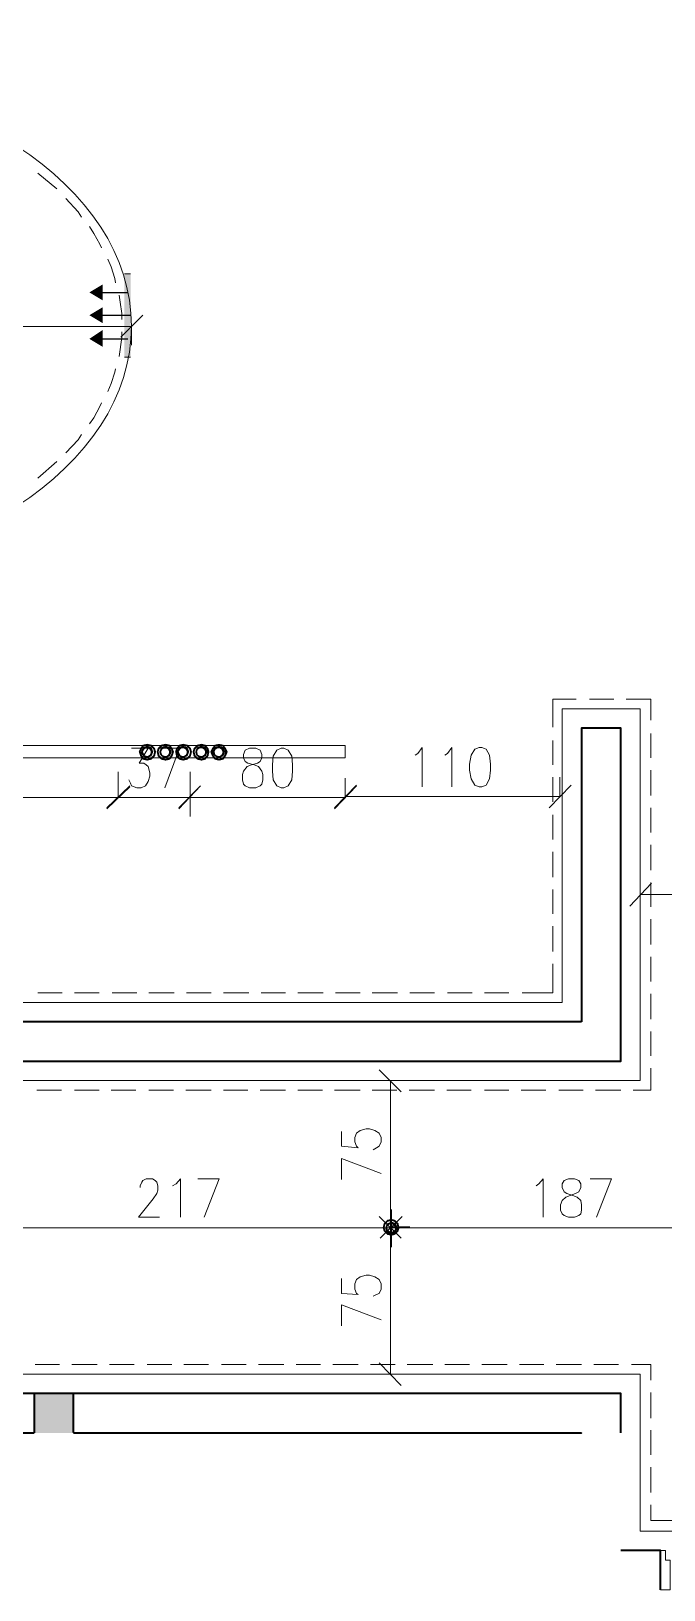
# Model space of a CAD drawing. Header units: millimetres. Extents: x 0 to 18511, y 19 to 17554.
# Drawn here: x 5685 to 8919, y 1416 to 9378 of the extents above; entities that cross this region are included whole.
import ezdxf

# ---------------------------------------------------------------- set-up
doc = ezdxf.new("R2010")
doc.units = ezdxf.units.MM
for name, color, linetype in [('PDF_A-COLUMN', 7, 'Continuous'), ('PDF_A-DIM-INT', 7, 'Continuous'), ('PDF_A-DOORS', 7, 'Continuous'), ('PDF_A-Wall', 7, 'Continuous'), ('PDF_C-AC-SAG', 5, 'Continuous'), ('PDF_c-ceiling', 7, 'Continuous'), ('PDF_DIM', 7, 'Continuous'), ('PDF_magnetic light', 7, 'Continuous'), ('PDF_WA LL', 7, 'Continuous')]:
    doc.layers.add(name, color=color, linetype=linetype)
for name, color, linetype, true_color in [('PDF_A-COLUMN_HATCH', 8, 'Continuous', 0x767676), ('PDF_A-LIGHTING', 133, 'Continuous', 0x6edddd), ('PDF_celing doted', 30, 'Continuous', 0xff7f00)]:
    doc.layers.add(name, color=color, linetype=linetype, true_color=true_color)

msp = doc.modelspace()

# ---------------------------------------------------------------- linework, layer by layer
at = {"layer": 'PDF_A-COLUMN', "lineweight": 30}
for points in [[(5901.7, 2419.5), (5700.2, 2419.5), (5700.2, 2218)], [(5901.7, 2218), (5901.7, 2419.5)]]:
    msp.add_lwpolyline(points, dxfattribs=at)
at = {"layer": 'PDF_A-COLUMN_HATCH', "transparency": 33554559}
for points in [[(5700.2, 2419.5), (5750.8, 2218), (5901.7, 2419.5)], [(5700.2, 2419.5), (5700.2, 2218), (5750.8, 2218)], [(5901.7, 2419.5), (5750.8, 2218), (5901.7, 2218)]]:
    msp.add_solid(points, dxfattribs=at)
at = {"layer": 'PDF_A-DIM-INT', "lineweight": 20}
for points in [[(6143.5, 7815.2), (6255.4, 7927.1)], [(6188.3, 5522.6), (6071.8, 5410.6)], [(6071.8, 5406.1), (6188.3, 5518.1)], [(6439, 5410.6), (6550.9, 5522.6), (6439, 5406.1)], [(7348, 5527), (7236, 5410.6)], [(7236, 5406.1), (7348, 5522.6)], [(8333.1, 5410.6), (8445, 5527)], [(8857, 5025.5), (8745, 4909.1)], [(7576.4, 3959.8), (7464.4, 4071.8)], [(7464.4, 2576.2), (7576.4, 2459.8)]]:
    msp.add_lwpolyline(points, dxfattribs=at)
for points in [[(7464.4, 3324), (7576.4, 3212)], [(7580.8, 3324), (7468.9, 3212)]]:
    msp.add_lwpolyline(points, close=True, dxfattribs=at)
at = {"layer": 'PDF_A-DOORS', "lineweight": 9}
msp.add_lwpolyline([(8928.6, 1618), (8901.8, 1618), (8901.8, 1416.5), (8951, 1416.5), (8951, 1568.7), (8928.6, 1568.7)], close=True, dxfattribs=at)
at = {"layer": 'PDF_A-LIGHTING', "lineweight": 0, "const_width": 9.5}
for points in [[(6257.7, 5661.4), (6277.8, 5656.9), (6298, 5661.4), (6313.6, 5677.1), (6318.1, 5697.2), (6313.6, 5712.9), (6298, 5728.5), (6277.8, 5733), (6257.7, 5728.5), (6246.5, 5712.9), (6239.7, 5697.2), (6246.5, 5677.1)], [(6351.7, 5661.4), (6371.8, 5656.9), (6392, 5661.4), (6403.2, 5677.1), (6409.9, 5697.2), (6403.2, 5712.9), (6392, 5728.5), (6371.8, 5733), (6351.7, 5728.5), (6336, 5712.9), (6331.5, 5697.2), (6336, 5677.1)], [(6443.5, 5661.4), (6461.4, 5656.9), (6481.5, 5661.4), (6497.2, 5677.1), (6501.7, 5697.2), (6497.2, 5712.9), (6481.5, 5728.5), (6461.4, 5733), (6443.5, 5728.5), (6430, 5712.9), (6425.6, 5697.2), (6430, 5677.1)], [(6535.3, 5661.4), (6555.4, 5656.9), (6573.3, 5661.4), (6586.8, 5677.1), (6591.2, 5697.2), (6586.8, 5712.9), (6573.3, 5728.5), (6555.4, 5733), (6535.3, 5728.5), (6519.6, 5712.9), (6515.1, 5697.2), (6519.6, 5677.1)], [(7558.4, 3250.1), (7562.9, 3265.8), (7558.4, 3285.9), (7542.8, 3301.6), (7527.1, 3306.1), (7506.9, 3301.6), (7491.3, 3285.9), (7486.8, 3265.8), (7491.3, 3250.1), (7506.9, 3234.4), (7527.1, 3230), (7542.8, 3234.4)]]:
    msp.add_lwpolyline(points, close=True, dxfattribs=at)
at = {"layer": 'PDF_A-LIGHTING', "lineweight": 30}
for centre in [(6275.6, 5695), (6369.6, 5695), (6459.2, 5695), (6553.2, 5695), (6642.7, 5695), (7524.3, 3262.9)]:
    msp.add_circle(centre, 24.6, dxfattribs=at)
at = {"layer": 'PDF_A-LIGHTING', "transparency": 33554559}
for points in [[(6622.6, 5733), (6627.1, 5724.1), (6609.2, 5715.1)], [(6645, 5737.5), (6645, 5728.5), (6622.6, 5733)], [(6645, 5728.5), (6622.6, 5733), (6627.1, 5724.1)], [(6667.4, 5733), (6662.9, 5724.1), (6645, 5737.5)], [(6662.9, 5724.1), (6645, 5737.5), (6645, 5728.5)], [(6671.8, 5710.6), (6667.4, 5733), (6662.9, 5724.1)], [(6680.8, 5715.1), (6671.8, 5710.6), (6667.4, 5733)], [(6255.4, 5719.6), (6264.4, 5710.6), (6246.5, 5697.2)], [(6264.4, 5710.6), (6246.5, 5697.2), (6255.4, 5697.2)], [(6246.5, 5697.2), (6255.4, 5697.2), (6255.4, 5674.8)], [(6277.8, 5728.5), (6277.8, 5719.6), (6255.4, 5719.6)], [(6277.8, 5719.6), (6255.4, 5719.6), (6264.4, 5710.6)], [(6255.4, 5697.2), (6255.4, 5674.8), (6264.4, 5679.3)], [(6255.4, 5674.8), (6264.4, 5679.3), (6277.8, 5665.9)], [(6264.4, 5679.3), (6277.8, 5665.9), (6277.8, 5674.8)], [(6300.2, 5719.6), (6295.7, 5710.6), (6277.8, 5728.5)], [(6295.7, 5710.6), (6277.8, 5728.5), (6277.8, 5719.6)], [(6277.8, 5674.8), (6300.2, 5674.8), (6295.7, 5679.3)], [(6277.8, 5665.9), (6277.8, 5674.8), (6300.2, 5674.8)], [(6300.2, 5697.2), (6300.2, 5719.6), (6295.7, 5710.6)], [(6300.2, 5674.8), (6295.7, 5679.3), (6309.1, 5697.2)], [(6295.7, 5679.3), (6309.1, 5697.2), (6300.2, 5697.2)], [(6309.1, 5697.2), (6300.2, 5697.2), (6300.2, 5719.6)], [(6349.4, 5719.6), (6353.9, 5710.6), (6340.5, 5697.2)], [(6353.9, 5710.6), (6340.5, 5697.2), (6349.4, 5697.2)], [(6340.5, 5697.2), (6349.4, 5697.2), (6349.4, 5674.8)], [(6371.8, 5728.5), (6371.8, 5719.6), (6349.4, 5719.6)], [(6371.8, 5719.6), (6349.4, 5719.6), (6353.9, 5710.6)], [(6349.4, 5697.2), (6349.4, 5674.8), (6353.9, 5679.3)], [(6349.4, 5674.8), (6353.9, 5679.3), (6371.8, 5665.9)], [(6353.9, 5679.3), (6371.8, 5665.9), (6371.8, 5674.8)], [(6394.2, 5719.6), (6385.3, 5710.6), (6371.8, 5728.5)], [(6385.3, 5710.6), (6371.8, 5728.5), (6371.8, 5719.6)], [(6371.8, 5674.8), (6394.2, 5674.8), (6385.3, 5679.3)], [(6371.8, 5665.9), (6371.8, 5674.8), (6394.2, 5674.8)], [(6394.2, 5697.2), (6394.2, 5719.6), (6385.3, 5710.6)], [(6394.2, 5674.8), (6385.3, 5679.3), (6403.2, 5697.2)], [(6385.3, 5679.3), (6403.2, 5697.2), (6394.2, 5697.2)], [(6403.2, 5697.2), (6394.2, 5697.2), (6394.2, 5719.6)], [(6439, 5719.6), (6448, 5710.6), (6430, 5697.2)], [(6448, 5710.6), (6430, 5697.2), (6439, 5697.2)], [(6430, 5697.2), (6439, 5697.2), (6439, 5674.8)], [(6461.4, 5728.5), (6461.4, 5719.6), (6439, 5719.6)], [(6461.4, 5719.6), (6439, 5719.6), (6448, 5710.6)], [(6439, 5697.2), (6439, 5674.8), (6448, 5679.3)], [(6439, 5674.8), (6448, 5679.3), (6461.4, 5665.9)], [(6448, 5679.3), (6461.4, 5665.9), (6461.4, 5674.8)], [(6483.8, 5719.6), (6479.3, 5710.6), (6461.4, 5728.5)], [(6479.3, 5710.6), (6461.4, 5728.5), (6461.4, 5719.6)], [(6461.4, 5674.8), (6483.8, 5674.8), (6479.3, 5679.3)], [(6461.4, 5665.9), (6461.4, 5674.8), (6483.8, 5674.8)], [(6483.8, 5697.2), (6483.8, 5719.6), (6479.3, 5710.6)], [(6483.8, 5674.8), (6479.3, 5679.3), (6492.7, 5697.2)], [(6479.3, 5679.3), (6492.7, 5697.2), (6483.8, 5697.2)], [(6492.7, 5697.2), (6483.8, 5697.2), (6483.8, 5719.6)], [(6533, 5719.6), (6537.5, 5710.6), (6524.1, 5697.2)], [(6537.5, 5710.6), (6524.1, 5697.2), (6533, 5697.2)], [(6524.1, 5697.2), (6533, 5697.2), (6533, 5674.8)], [(6555.4, 5728.5), (6555.4, 5719.6), (6533, 5719.6)], [(6555.4, 5719.6), (6533, 5719.6), (6537.5, 5710.6)], [(6533, 5697.2), (6533, 5674.8), (6537.5, 5679.3)], [(6533, 5674.8), (6537.5, 5679.3), (6555.4, 5665.9)], [(6537.5, 5679.3), (6555.4, 5665.9), (6555.4, 5674.8)], [(6577.8, 5719.6), (6568.9, 5710.6), (6555.4, 5728.5)], [(6568.9, 5710.6), (6555.4, 5728.5), (6555.4, 5719.6)], [(6555.4, 5674.8), (6577.8, 5674.8), (6568.9, 5679.3)], [(6555.4, 5665.9), (6555.4, 5674.8), (6577.8, 5674.8)], [(6577.8, 5697.2), (6577.8, 5719.6), (6568.9, 5710.6)], [(6577.8, 5674.8), (6568.9, 5679.3), (6586.8, 5697.2)], [(6568.9, 5679.3), (6586.8, 5697.2), (6577.8, 5697.2)], [(6586.8, 5697.2), (6577.8, 5697.2), (6577.8, 5719.6)], [(6609.2, 5715.1), (6618.1, 5710.6), (6600.2, 5697.2)], [(6618.1, 5710.6), (6600.2, 5697.2), (6613.6, 5697.2)], [(6600.2, 5697.2), (6613.6, 5697.2), (6609.2, 5674.8)], [(6627.1, 5724.1), (6609.2, 5715.1), (6618.1, 5710.6)], [(6613.6, 5697.2), (6609.2, 5674.8), (6618.1, 5679.3)], [(6609.2, 5674.8), (6618.1, 5679.3), (6622.6, 5656.9)], [(6622.6, 5719.6), (6627.1, 5710.6), (6613.6, 5697.2)], [(6627.1, 5710.6), (6613.6, 5697.2), (6622.6, 5697.2)], [(6613.6, 5697.2), (6622.6, 5697.2), (6622.6, 5674.8)], [(6618.1, 5679.3), (6622.6, 5656.9), (6627.1, 5665.9)], [(6645, 5728.5), (6645, 5719.6), (6622.6, 5719.6)], [(6645, 5719.6), (6622.6, 5719.6), (6627.1, 5710.6)], [(6622.6, 5697.2), (6622.6, 5674.8), (6627.1, 5679.3)], [(6622.6, 5674.8), (6627.1, 5679.3), (6645, 5665.9)], [(6622.6, 5656.9), (6627.1, 5665.9), (6645, 5652.4)], [(6627.1, 5679.3), (6645, 5665.9), (6645, 5674.8)], [(6627.1, 5665.9), (6645, 5652.4), (6645, 5661.4)], [(6667.4, 5719.6), (6662.9, 5710.6), (6645, 5728.5)], [(6662.9, 5710.6), (6645, 5728.5), (6645, 5719.6)], [(6645, 5674.8), (6667.4, 5674.8), (6662.9, 5679.3)], [(6645, 5665.9), (6645, 5674.8), (6667.4, 5674.8)], [(6645, 5661.4), (6667.4, 5656.9), (6662.9, 5665.9)], [(6645, 5652.4), (6645, 5661.4), (6667.4, 5656.9)], [(6667.4, 5697.2), (6667.4, 5719.6), (6662.9, 5710.6)], [(6667.4, 5674.8), (6662.9, 5679.3), (6676.3, 5697.2)], [(6662.9, 5679.3), (6676.3, 5697.2), (6667.4, 5697.2)], [(6662.9, 5665.9), (6680.8, 5674.8), (6671.8, 5679.3)], [(6667.4, 5656.9), (6662.9, 5665.9), (6680.8, 5674.8)], [(6676.3, 5697.2), (6667.4, 5697.2), (6667.4, 5719.6)], [(6676.3, 5697.2), (6680.8, 5715.1), (6671.8, 5710.6)], [(6680.8, 5674.8), (6671.8, 5679.3), (6689.8, 5697.2)], [(6671.8, 5679.3), (6689.8, 5697.2), (6676.3, 5697.2)], [(6689.8, 5697.2), (6676.3, 5697.2), (6680.8, 5715.1)], [(7504.7, 3288.2), (7509.2, 3283.7), (7495.8, 3265.8)], [(7509.2, 3283.7), (7495.8, 3265.8), (7504.7, 3265.8)], [(7495.8, 3265.8), (7504.7, 3265.8), (7504.7, 3243.4)], [(7527.1, 3297.1), (7527.1, 3292.6), (7504.7, 3288.2)], [(7527.1, 3292.6), (7504.7, 3288.2), (7509.2, 3283.7)], [(7504.7, 3265.8), (7504.7, 3243.4), (7509.2, 3252.3)], [(7549.5, 3288.2), (7540.5, 3283.7), (7527.1, 3297.1)], [(7540.5, 3283.7), (7527.1, 3297.1), (7527.1, 3292.6)], [(7549.5, 3265.8), (7549.5, 3288.2), (7540.5, 3283.7)], [(7549.5, 3243.4), (7540.5, 3252.3), (7558.4, 3265.8)], [(7540.5, 3252.3), (7558.4, 3265.8), (7549.5, 3265.8)], [(7558.4, 3265.8), (7549.5, 3265.8), (7549.5, 3288.2)], [(7504.7, 3243.4), (7509.2, 3252.3), (7527.1, 3234.4)], [(7509.2, 3252.3), (7527.1, 3234.4), (7527.1, 3243.4)], [(7527.1, 3243.4), (7549.5, 3243.4), (7540.5, 3252.3)], [(7527.1, 3234.4), (7527.1, 3243.4), (7549.5, 3243.4)]]:
    msp.add_solid(points, dxfattribs=at)
at = {"layer": 'PDF_A-Wall', "lineweight": 35}
msp.add_lwpolyline([(8498.8, 4318.1), (2928.4, 4318.1), (2928.4, 4116.6), (8700.3, 4116.6), (8700.3, 5818.1), (8498.8, 5818.1)], close=True, dxfattribs=at)
for points in [[(8700.3, 2218), (8700.3, 2419.5), (3900.1, 2419.5), (3900.1, 2218), (4303.1, 2218), (4303.1, 2218)], [(5700.2, 2419.5), (5700.2, 2218)], [(5901.7, 2222.5), (5901.7, 2419.5)], [(4500.1, 2218), (4500.1, 2218), (5700.2, 2218)], [(5901.7, 2218), (8498.8, 2218), (8498.8, 2218)], [(8901.8, 1416.5), (8901.8, 1618), (8700.3, 1618)]]:
    msp.add_lwpolyline(points, dxfattribs=at)
at = {"layer": 'PDF_C-AC-SAG', "lineweight": 0}
for points in [[(6192.7, 8137.6), (6161.4, 8137.6)], [(6161.4, 7712.2), (6192.7, 7712.2)]]:
    msp.add_lwpolyline(points, dxfattribs=at)
at = {"layer": 'PDF_C-AC-SAG', "lineweight": 25}
for points in [[(6049.4, 8043.5), (6179.3, 8043.5)], [(6049.4, 7927.1), (6192.7, 7927.1)], [(6049.4, 7806.2), (6179.3, 7806.2)]]:
    msp.add_lwpolyline(points, dxfattribs=at)
at = {"layer": 'PDF_C-AC-SAG', "transparency": 33554559}
for points in [[(6161.4, 8137.6), (6192.7, 8137.6), (6161.4, 7712.2)], [(6192.7, 8137.6), (6161.4, 7712.2), (6192.7, 7712.2)], [(6192.7, 7712.2), (6161.4, 7712.2), (6192.7, 8137.6)], [(6161.4, 7712.2), (6192.7, 8137.6), (6161.4, 8137.6)], [(6049.4, 8083.8), (5982.3, 8043.5), (6049.4, 8003.2)], [(6049.4, 7967.4), (5982.3, 7927.1), (6049.4, 7886.8)], [(6049.4, 7851), (5982.3, 7806.2), (6049.4, 7765.9)]]:
    msp.add_solid(points, dxfattribs=at)
at = {"layer": 'PDF_c-ceiling', "lineweight": 0}
msp.add_lwpolyline([(1706, 14527.3), (300, 14527.3), (300, 4416.6), (8400.3, 4416.6), (8400.3, 5916.6), (8798.8, 5916.6), (8798.8, 4018), (1701.5, 4018), (1701.5, 3516.5), (1303, 3516.5), (1303, 2518), (8798.8, 2518), (8798.8, 1716.5), (9980.9, 1716.5), (9980.9, 5916.6), (13675, 5916.6), (13675, 9794.3), (15891.5, 12010.8)], dxfattribs=at)
for points in [[(6197.2, 7871.1), (6197.2, 8589.6), (5302.1, 9171.9), (4197.9, 9171.9)], [(4197.9, 6570.4), (5302.1, 6570.4), (6197.2, 7152.7), (6197.2, 7871.1)]]:
    msp.add_open_spline(points, degree=3, dxfattribs=at)
at = {"layer": 'PDF_celing doted', "lineweight": 20}
for points in [[(5816.6, 8571.9), (5718.1, 8652.5)], [(5942, 8428.6), (5924.1, 8455.5), (5861.4, 8522.7)], [(6045, 8271.9), (6036, 8289.8), (6004.7, 8343.6), (5982.3, 8379.4)], [(6116.6, 8092.8), (6112.1, 8115.2), (6094.2, 8173.4), (6076.3, 8213.7)], [(6148, 7904.7), (6148, 7936.1), (6139, 7994.3), (6134.5, 8030.1)], [(6134.5, 7716.7), (6139, 7752.5), (6148, 7815.2), (6148, 7842)], [(6076.3, 7537.6), (6094.2, 7577.9), (6112.1, 7636.1), (6116.6, 7654)], [(5982.3, 7371.9), (6004.7, 7403.2), (6036, 7461.4), (6045, 7479.3)], [(5861.4, 7224.1), (5924.1, 7291.3), (5942, 7318.1)], [(5718.1, 7094.3), (5816.6, 7179.3)], [(8351, 5822.6), (8351, 5965.9), (8471.9, 5965.9)], [(8539.1, 5965.9), (8664.4, 5965.9)], [(8727.1, 5965.9), (8852.5, 5965.9), (8852.5, 5858.4)], [(8351, 5630), (8351, 5755.4)], [(8852.5, 5791.2), (8852.5, 5665.9)], [(8852.5, 5603.2), (8852.5, 5473.3)], [(8351, 5442), (8351, 5567.3)], [(8351, 5249.4), (8351, 5374.8)], [(8852.5, 5410.6), (8852.5, 5285.2)], [(8351, 5056.9), (8351, 5186.7)], [(8852.5, 5222.6), (8852.5, 5092.7)], [(8852.5, 5030), (8852.5, 4904.6)], [(8351, 4868.8), (8351, 4994.2)], [(8351, 4676.3), (8351, 4806.1)], [(8852.5, 4842), (8852.5, 4712.1)], [(8852.5, 4649.4), (8852.5, 4524)], [(8194.3, 4465.8), (8351, 4465.8), (8351, 4613.6)], [(5718.1, 4465.8), (5843.5, 4465.8)], [(5906.2, 4465.8), (6031.5, 4465.8)], [(6098.7, 4465.8), (6224.1, 4465.8)], [(6286.8, 4465.8), (6416.6, 4465.8)], [(6479.3, 4465.8), (6604.7, 4465.8)], [(6667.4, 4465.8), (6797.2, 4465.8)], [(6859.9, 4465.8), (6985.3, 4465.8)], [(7048, 4465.8), (7177.8, 4465.8)], [(7240.5, 4465.8), (7365.9, 4465.8)], [(7428.6, 4465.8), (7558.4, 4465.8)], [(7621.1, 4465.8), (7746.5, 4465.8)], [(7813.7, 4465.8), (7939.1, 4465.8)], [(8001.7, 4465.8), (8127.1, 4465.8)], [(8852.5, 4461.3), (8852.5, 4331.5)], [(8852.5, 4268.8), (8852.5, 4143.4)], [(8852.5, 4080.7), (8852.5, 3968.8), (8763, 3968.8)], [(5839, 3968.8), (5713.6, 3968.8)], [(6031.5, 3968.8), (5906.2, 3968.8)], [(6219.6, 3968.8), (6094.2, 3968.8)], [(6412.1, 3968.8), (6286.8, 3968.8)], [(6604.7, 3968.8), (6474.8, 3968.8)], [(6792.7, 3968.8), (6667.4, 3968.8)], [(6985.3, 3968.8), (6855.4, 3968.8)], [(7173.4, 3968.8), (7048, 3968.8)], [(7365.9, 3968.8), (7236, 3968.8)], [(7554, 3968.8), (7428.6, 3968.8)], [(7746.5, 3968.8), (7616.7, 3968.8)], [(7934.6, 3968.8), (7809.2, 3968.8)], [(8127.1, 3968.8), (8001.7, 3968.8)], [(8315.2, 3968.8), (8189.8, 3968.8)], [(8507.7, 3968.8), (8382.3, 3968.8)], [(8700.3, 3968.8), (8570.4, 3968.8)], [(5704.7, 2567.3), (5830, 2567.3)], [(5892.7, 2567.3), (6022.6, 2567.3)], [(6085.3, 2567.3), (6210.6, 2567.3)], [(6277.8, 2567.3), (6403.2, 2567.3)], [(6465.9, 2567.3), (6591.2, 2567.3)], [(6658.4, 2567.3), (6783.8, 2567.3)], [(6846.5, 2567.3), (6976.3, 2567.3)], [(7039, 2567.3), (7164.4, 2567.3)], [(7227.1, 2567.3), (7356.9, 2567.3)], [(7419.6, 2567.3), (7545, 2567.3)], [(7607.7, 2567.3), (7737.6, 2567.3)], [(7800.2, 2567.3), (7925.6, 2567.3)], [(7988.3, 2567.3), (8118.2, 2567.3)], [(8180.8, 2567.3), (8306.2, 2567.3)], [(8368.9, 2567.3), (8498.8, 2567.3)], [(8561.5, 2567.3), (8686.8, 2567.3)], [(8754, 2567.3), (8852.5, 2567.3), (8852.5, 2486.7)], [(8852.5, 2424), (8852.5, 2294.1)], [(8852.5, 2231.4), (8852.5, 2106)], [(8852.5, 2043.4), (8852.5, 1913.5)], [(8852.5, 1850.8), (8852.5, 1770.2), (8977.9, 1770.2)]]:
    msp.add_lwpolyline(points, dxfattribs=at)
at = {"layer": 'PDF_DIM', "lineweight": 0}
for points in [[(4195.7, 7774.9), (4195.7, 7868.9), (6197.2, 7868.9), (6197.2, 7774.9)], [(4536, 5553.9), (4536, 5464.4), (6130, 5464.4), (6130, 5594.2), (6130, 5464.4), (6497.2, 5464.4), (6497.2, 5594.2)], [(6497.2, 5365.8), (6497.2, 5464.4), (7289.8, 5464.4), (7289.8, 5562.9), (7289.8, 5468.8)], [(8386.8, 5567.3), (8386.8, 5468.8), (7294.3, 5468.8)], [(8798.8, 5065.8), (8798.8, 4967.3)], [(9291.3, 4967.3), (9389.8, 4967.3), (9389.8, 3270.3), (9389.8, 3368.8), (9389.8, 3265.8), (7527.1, 3265.8), (7527.1, 3167.3)], [(9389.8, 4967.3), (8803.3, 4967.3)], [(7424.1, 4018), (7522.6, 4018), (7522.6, 3270.3), (7621.1, 3270.3)], [(7424.1, 3265.8), (7522.6, 3265.8), (5355.4, 3265.8), (5355.4, 3359.8), (5355.4, 3265.8), (3188.2, 3265.8)], [(7527.1, 3359.8), (7527.1, 3265.8)], [(7621.1, 2518), (7522.6, 2518), (7522.6, 3265.8)]]:
    msp.add_lwpolyline(points, dxfattribs=at)
at = {"layer": 'PDF_DIM', "lineweight": 9}
for points in [[(6197.2, 5715.1), (6282.3, 5715.1), (6237.5, 5639), (6259.9, 5639), (6273.3, 5630), (6282.3, 5621.1), (6291.2, 5589.7), (6291.2, 5571.8), (6282.3, 5545), (6268.8, 5522.6), (6246.5, 5513.6), (6224.1, 5513.6), (6197.2, 5522.6), (6192.7, 5536), (6183.8, 5553.9)], [(6367.4, 5513.6), (6443.5, 5715.1), (6336, 5715.1)], [(7648, 5679.3), (7661.4, 5688.2), (7683.8, 5719.6), (7683.8, 5518.1)], [(7800.2, 5679.3), (7813.7, 5688.2), (7836.1, 5719.6), (7836.1, 5518.1)], [(7271.9, 3758.3), (7271.9, 3682.2), (7356.9, 3673.3), (7348, 3682.2), (7339, 3704.6), (7339, 3727), (7348, 3749.4), (7365.9, 3762.8), (7397.2, 3771.8), (7415.2, 3771.8), (7442, 3762.8), (7464.4, 3749.4), (7473.4, 3727), (7473.4, 3704.6), (7464.4, 3682.2), (7451, 3673.3), (7433.1, 3664.3)], [(7473.4, 3543.4), (7271.9, 3619.5), (7271.9, 3512.1)], [(6242, 3471.8), (6242, 3480.7), (6250.9, 3498.6), (6255.4, 3507.6), (6273.3, 3516.5), (6304.7, 3516.5), (6318.1, 3507.6), (6327.1, 3498.6), (6331.5, 3480.7), (6331.5, 3458.3), (6327.1, 3440.4), (6309.1, 3413.5), (6233, 3319.5), (6340.5, 3319.5)], [(6407.7, 3480.7), (6425.6, 3489.7), (6448, 3516.5), (6448, 3319.5)], [(6568.9, 3319.5), (6645, 3516.5), (6537.5, 3516.5)], [(8265.9, 3480.7), (8279.4, 3489.7), (8301.7, 3516.5), (8301.7, 3319.5)], [(8574.9, 3319.5), (8651, 3516.5), (8543.5, 3516.5)], [(7271.9, 3006.1), (7271.9, 2930), (7356.9, 2925.5), (7348, 2930), (7339, 2952.3), (7339, 2979.2), (7348, 3001.6), (7365.9, 3015), (7397.2, 3024), (7415.2, 3024), (7442, 3015), (7464.4, 3001.6), (7473.4, 2979.2), (7473.4, 2952.3), (7464.4, 2930), (7451, 2925.5), (7433.1, 2916.5)], [(7473.4, 2795.6), (7271.9, 2871.7), (7271.9, 2764.3)]]:
    msp.add_lwpolyline(points, dxfattribs=at)
for points in [[(6801.7, 5715.1), (6779.3, 5706.2), (6770.4, 5683.8), (6770.4, 5665.9), (6779.3, 5647.9), (6792.7, 5639), (6824.1, 5630), (6846.5, 5621.1), (6864.4, 5598.7), (6868.9, 5580.8), (6868.9, 5553.9), (6864.4, 5531.5), (6855.4, 5522.6), (6833, 5513.6), (6801.7, 5513.6), (6779.3, 5522.6), (6770.4, 5531.5), (6765.9, 5553.9), (6765.9, 5580.8), (6770.4, 5598.7), (6788.3, 5621.1), (6810.7, 5630), (6842, 5639), (6855.4, 5647.9), (6864.4, 5665.9), (6864.4, 5683.8), (6855.4, 5706.2), (6833, 5715.1)], [(6962.9, 5715.1), (6940.5, 5706.2), (6922.6, 5674.8), (6918.1, 5630), (6918.1, 5598.7), (6922.6, 5553.9), (6940.5, 5522.6), (6962.9, 5513.6), (6976.3, 5513.6), (6998.7, 5522.6), (7016.6, 5553.9), (7021.1, 5598.7), (7021.1, 5630), (7016.6, 5674.8), (6998.7, 5706.2), (6976.3, 5715.1)], [(7974.9, 5719.6), (7952.5, 5710.6), (7934.6, 5679.3), (7925.6, 5634.5), (7925.6, 5603.2), (7934.6, 5558.4), (7952.5, 5527), (7974.9, 5518.1), (7988.3, 5518.1), (8010.7, 5527), (8028.6, 5558.4), (8033.1, 5603.2), (8033.1, 5634.5), (8028.6, 5679.3), (8010.7, 5710.6), (7988.3, 5719.6)], [(8431.6, 3516.5), (8409.2, 3507.6), (8400.3, 3489.7), (8400.3, 3471.8), (8409.2, 3449.4), (8422.6, 3440.4), (8454, 3431.5), (8476.4, 3422.5), (8494.3, 3404.6), (8498.8, 3382.2), (8498.8, 3355.3), (8494.3, 3337.4), (8485.3, 3328.5), (8462.9, 3319.5), (8431.6, 3319.5), (8409.2, 3328.5), (8400.3, 3337.4), (8391.3, 3355.3), (8391.3, 3382.2), (8400.3, 3404.6), (8418.2, 3422.5), (8440.6, 3431.5), (8467.4, 3440.4), (8485.3, 3449.4), (8494.3, 3471.8), (8494.3, 3489.7), (8485.3, 3507.6), (8462.9, 3516.5)]]:
    msp.add_lwpolyline(points, close=True, dxfattribs=at)
at = {"layer": 'PDF_magnetic light', "lineweight": 0}
msp.add_lwpolyline([(7289.8, 5728.5), (1397.1, 5728.5), (1397.1, 5665.9), (7289.8, 5665.9)], close=True, dxfattribs=at)
at = {"layer": 'PDF_WA LL', "lineweight": 35}
msp.add_lwpolyline([(8498.8, 4318.1), (2897.1, 4318.1)], dxfattribs=at)

doc.saveas('drawing.dxf')
